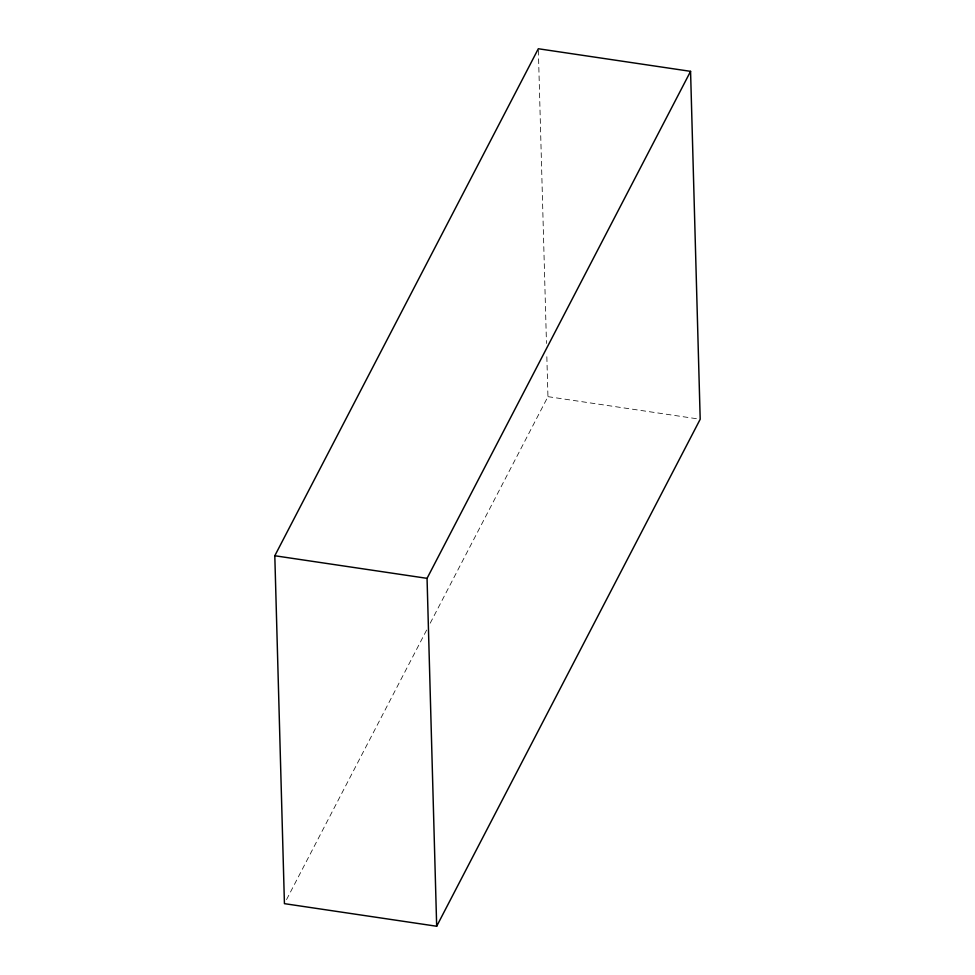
<?xml version="1.0" encoding="UTF-8"?>
<svg xmlns="http://www.w3.org/2000/svg" width="975" height="975" viewBox="0 0 975 975"><rect width="100%" height="100%" fill="white"/><g stroke="black" fill="none" stroke-linecap="round" stroke-linejoin="round"><path stroke-width="0.73" stroke-dasharray="4.88 3.66" d="M286.54 899.608L426.697 629.935M430.207 623.196L547.95 396.654L546.768 354.12M547.95 396.654L698.697 419.031M538.358 50.273L546.475 343.48"/><path stroke-width="1.46" d="M274.804 555.75L538.322 48.75L690.568 71.346L700.196 419.25L436.678 926.25L284.432 903.654L274.804 555.75L427.05 578.346L690.568 71.346M427.05 578.346L436.678 926.25"/></g></svg>
